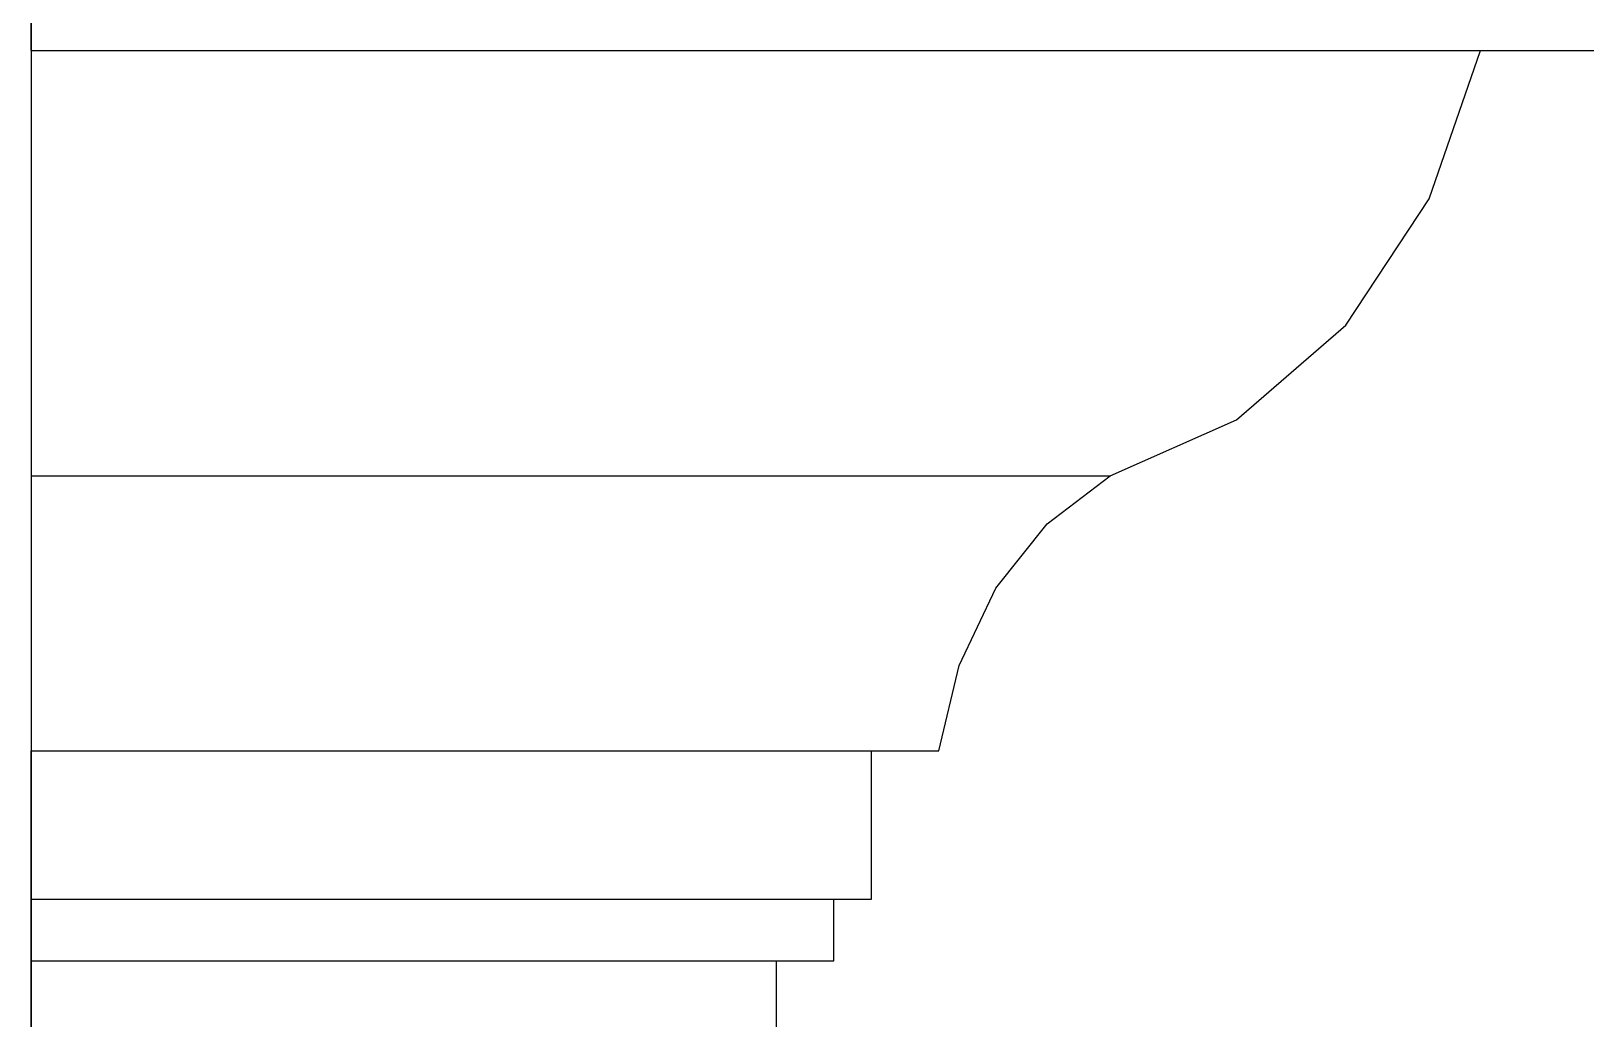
# Model space of a CAD drawing. Extents: x -24961 to 905641, y -154323 to 635957.
# Drawn here: x 438254 to 439223, y -133082 to -132466 of the extents above; entities that cross this region are included whole.
import ezdxf

# ---------------------------------------------------------------- set-up
doc = ezdxf.new("R2010")
doc.units = 0
doc.header["$LTSCALE"] = 1000
doc.header["$MEASUREMENT"] = 0
doc.layers.add('WALL', color=9, linetype='Continuous')

msp = doc.modelspace()

# ---------------------------------------------------------------- linework, layer by layer
for p, q in [((438253.61, -132478.21), (438253.61, -132355.04)), ((438253.61, -132478.21), (439157.14, -132478.21)), ((438253.61, -132478.21), (438253.61, -132743.32)), ((439125.06, -132570.75), (439157.14, -132478.21)), ((439157.14, -132478.21), (439262.93, -132478.21)), ((439073.07, -132649.47), (439125.06, -132570.75)), ((439005.07, -132708.47), (439073.07, -132649.47)), ((438926.16, -132743.32), (439005.07, -132708.47)), ((438253.61, -132743.32), (438926.16, -132743.32)), ((438253.61, -132743.32), (438253.61, -132914.78)), ((438887.02, -132773.24), (438926.16, -132743.32)), ((438855.05, -132813.42), (438887.02, -132773.24)), ((438832.09, -132861.53), (438855.05, -132813.42)), ((438819.49, -132914.78), (438832.09, -132861.53)), ((438253.61, -133007.15), (438253.61, -132914.78)), ((438253.61, -132914.78), (438777.53, -132914.78)), ((438777.53, -133007.15), (438777.53, -132914.78)), ((438777.53, -132914.78), (438819.49, -132914.78)), ((438253.61, -133045.62), (438253.61, -133007.15)), ((438253.61, -133007.15), (438753.95, -133007.15)), ((438753.95, -133045.62), (438753.95, -133007.15)), ((438753.95, -133007.15), (438777.53, -133007.15)), ((438253.61, -133254.76), (438253.61, -133045.62)), ((438253.61, -133045.62), (438718.3, -133045.62)), ((438718.3, -133045.62), (438753.95, -133045.62)), ((438718.3, -133254.76), (438718.3, -133045.62))]:
    msp.add_line(p, q)
at = {"layer": 'WALL'}
msp.add_line((438253.61, -129507.9), (438253.61, -148107.9), dxfattribs=at)

doc.saveas('drawing.dxf')
